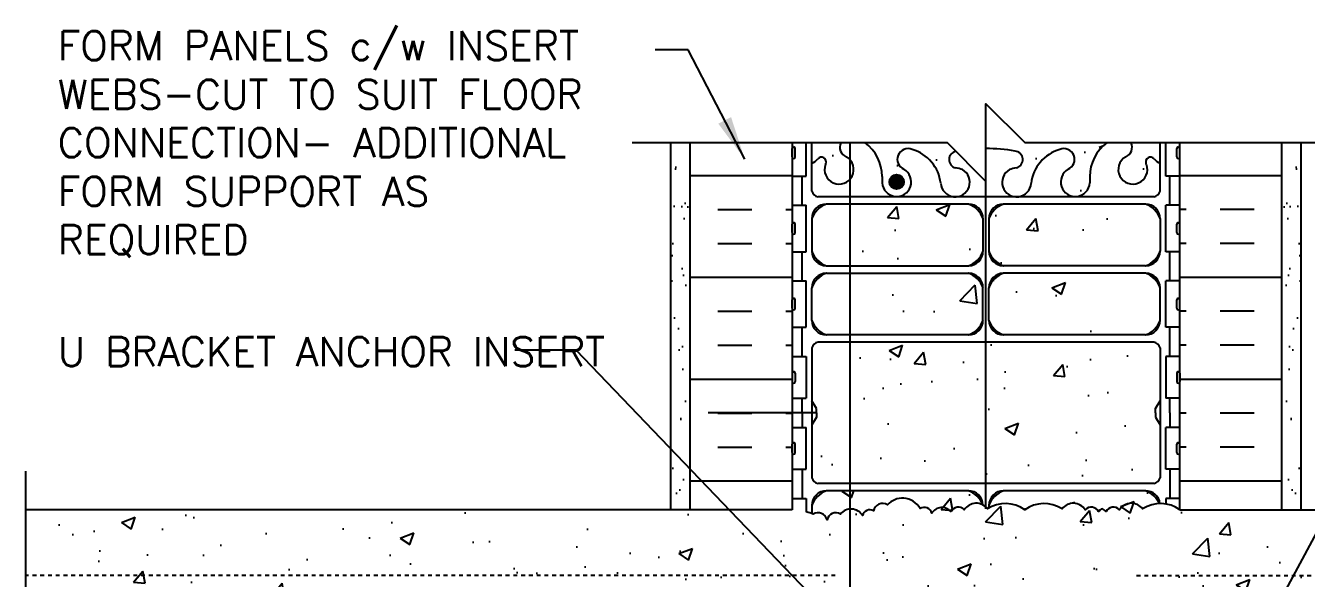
# Model space of a CAD drawing. Header units: inches. Extents: x 323.3 to 374.8, y 143.1 to 211.5.
# Drawn here: x 324.29 to 357.31, y 197.2 to 211.45 of the extents above; entities that cross this region are included whole.
import ezdxf

# ---------------------------------------------------------------- set-up
doc = ezdxf.new("R2010")
doc.units = ezdxf.units.IN
doc.header["$LTSCALE"] = 0.5
doc.header["$MEASUREMENT"] = 0
doc.linetypes.add('HIDDEN2', pattern=[0.1875, 0.125, -0.0625])
for name, color, linetype in [('HATCH', 12, 'Continuous'), ('line25', 2, 'Continuous'), ('LINE3', 3, 'Continuous'), ('LINE50', 5, 'Continuous'), ('LINE9', 9, 'Continuous'), ('TEXT', 4, 'Continuous'), ('Web_Edge', 9, 'Continuous')]:
    doc.layers.add(name, color=color, linetype=linetype)
doc.styles.add('DIM', font='romans.shx', dxfattribs={"width": 0.7})
doc.styles.add('ROMANS', font='romans.shx', dxfattribs={"height": 0.75})
doc.dimstyles.new('ext_12', dxfattribs={"dimscale": 12, "dimtxt": 0.09375, "dimasz": 0.09375, "dimexe": 0.09375, "dimexo": 0.0625, "dimgap": 0.0625, "dimtad": 1, "dimdec": 1, "dimzin": 3, "dimdsep": 46, "dimlunit": 4, "dimtxsty": 'DIM', "dimcen": 0.09, "dimdle": 0.09375, "dimclrt": 4, "dimadec": 0, "dimazin": 0, "dimtfac": 1, "dimtdec": 1, "dimtmove": 2, "dimatfit": 3, "dimfxl": 1, "dimfrac": 2, "dimtolj": 1, "dimtzin": 0, "dimarcsym": 0})
pattern_1 = [(50, (0, 0), (3.5863, -0.31376), [0.375, -4.125]), (355, (0, 0), (-0.693757, 3.76096), [0.3, -3.3]), (100.4514, (0.299, -0.026), (2.892544, 3.4472), [0.3187, -3.50571]), (46.1842, (0, 1), (5.336207, -0.827596), [0.5625, -6.1875]), (96.6356, (0.4447, 0.931), (4.67331, 4.87059), [0.47805, -5.25857]), (351.1842, (0, 1), (4.67331, 4.87059), [0.45, -4.95]), (21, (0.5, 0.75), (2.984535, -2.013094), [0.375, -4.125]), (326, (0.5, 0.75), (1.216577, 3.62575), [0.3, -3.3]), (71.4514, (0.7487, 0.5822), (4.201112, 1.612656), [0.3187, -3.50571]), (37.5, (0, 0), (0.0607993, 1.6644693), [0, -3.26, 0, -3.35, 0, -3.3125]), (7.5, (0, 0), (1.315348, 1.9720586), [0, -1.91, 0, -3.185, 0, -1.2625]), (327.5, (-1.115, 0), (2.669112, -0.1127744), [0, -1.25, 0, -3.9, 0, -5.175]), (317.5, (-1.615, 0), (2.915931, 0.500525), [0, -1.625, 0, -2.59, 0, -3.675])]

msp = doc.modelspace()

# ---------------------------------------------------------------- hatches: boundary and pattern name
at = {"layer": 'HATCH'}
h = msp.add_hatch(dxfattribs=at)
h.set_pattern_fill('AR-CONC', color=256, scale=0.5)
h.set_pattern_definition(pattern_1)
h.paths.add_polyline_path([(347.149, 208.259, -0.30095), (347.885, 207.387, 1.661382), (348.446, 207.739, 0.055617), (348.267, 207.785, -0.789943), (348.273, 208.213), (348.051, 208.435), (345.927, 208.435, -0.237921), (346.374, 207.56), (346.374, 207.395, 1.661382), (346.935, 207.748, -1)])
h.paths.add_polyline_path([(345.452, 208.065, -0.423493), (345.307, 208.435), (344.561, 208.435), (344.561, 207.904, 0.108933), (344.713, 208.017, -0.8344), (344.925, 207.892), (344.913, 207.87, 2.155404)])
h.paths.add_polyline_path([(350.953, 208.259, -1), (351.166, 207.748, 1.661382), (351.728, 207.395), (351.727, 207.56, -0.237921), (352.175, 208.435), (350.051, 208.435), (349.051, 209.435), (349.051, 208.282, -0.049932), (349.801, 208.217, -0.843243), (349.835, 207.785, 0.055617), (349.656, 207.739, 1.661382), (350.217, 207.387, -0.30095)])
h.paths.add_polyline_path([(353.388, 208.017, 0.10894), (353.541, 207.904), (353.541, 208.435), (352.795, 208.435, -0.423493), (352.65, 208.065, 2.155404), (353.188, 207.87), (353.177, 207.892, -0.834375)])
h.paths.add_polyline_path([(353.541, 206.477, 0.225652), (353.166, 206.852), (349.502, 206.852, 0.225652), (349.127, 206.477), (349.127, 205.636, 0.225652), (349.502, 205.261), (353.166, 205.261, 0.225652), (353.541, 205.636)])
h.paths.add_polyline_path([(348.974, 206.477, 0.225652), (348.599, 206.852), (344.936, 206.852, 0.225652), (344.561, 206.477), (344.561, 205.636, 0.225652), (344.936, 205.261), (348.599, 205.261, 0.225652), (348.974, 205.636)])
h.paths.add_polyline_path([(348.974, 204.695, 0.225652), (348.599, 205.07), (344.936, 205.07, 0.225652), (344.561, 204.695), (344.561, 203.855, 0.225652), (344.936, 203.48), (348.599, 203.48, 0.225652), (348.974, 203.855)])
h.paths.add_polyline_path([(353.541, 204.695, 0.225652), (353.166, 205.07), (349.502, 205.07, 0.225652), (349.127, 204.695), (349.127, 203.855, 0.225652), (349.502, 203.48), (353.166, 203.48, 0.225652), (353.541, 203.855)])
h.paths.add_polyline_path([(353.541, 203.144, 0.268138), (353.38, 203.292), (344.722, 203.292, 0.268156), (344.561, 203.144), (344.561, 201.783), (344.681, 201.583), (344.681, 201.47), (344.681, 201.358), (344.561, 201.158), (344.561, 199.796, 0.268156), (344.722, 199.648), (353.38, 199.648, 0.268138), (353.541, 199.796), (353.541, 201.158), (353.421, 201.358), (353.421, 201.47), (353.421, 201.583), (353.541, 201.783)])
h.paths.add_polyline_path([(353.166, 199.461), (349.502, 199.461, 0.225652), (349.127, 199.086), (349.127, 199.018, -0.296803), (350.051, 198.972, -0.310845), (351.012, 198.995, -0.520567), (351.61, 198.973, -0.520567), (351.955, 198.924, -0.122301), (352.053, 198.998, -0.099891), (352.146, 198.924, -0.520567), (352.491, 198.973, -0.520567), (353.09, 198.995, -0.136218), (353.522, 199.133, 0.204309)])
h.paths.add_polyline_path([(348.599, 199.461), (344.936, 199.461, 0.225652), (344.561, 199.086), (344.561, 198.872, -0.011526), (344.595, 198.857, -0.520567), (344.954, 198.713, -0.520567), (345.296, 198.86, -0.520567), (345.869, 198.821, -0.520567), (346.15, 198.942, -0.520567), (346.512, 199.097, -0.230831), (346.93, 199.271, -0.258655), (347.352, 199.002, -0.520567), (347.656, 198.881, -0.520567), (348.146, 198.924, -0.520567), (348.491, 198.973, -0.38976), (348.97, 199.097, 0.220602)])
h = msp.add_hatch(dxfattribs=at)
h.set_pattern_fill('AR-SAND', color=256, scale=0.5, style=0)
h.set_pattern_definition([(142.5, (417.13214, 64.4425), (0.0314967, 0.963412), [0, -0.76, 0, -0.85, 0, -0.8125]), (172.5, (417.1321, 64.4425), (-0.884888, 1.411073), [0, -0.41, 0, -0.685, 0, -0.2625]), (212.5, (417.74714, 64.4425), (-1.557071, 0.0028295), [0, -0.25, 0, -0.9, 0, -1.175]), (222.5, (417.7471, 64.4425), (-1.503063, 0.438838), [0, -0.125, 0, -0.59, 0, -0.675])])
h.paths.add_polyline_path([(340.926, 208.435), (341.426, 208.435), (341.426, 198.97), (341.301, 198.97), (340.926, 198.97)])
h = msp.add_hatch(dxfattribs=at)
h.set_pattern_fill('INSUL', color=256, scale=7, style=0)
h.set_pattern_definition([(0, (-2582.111, -204.5371), (0, 2.625), []), (0, (-2582.111, -203.6621), (0, 2.625), [0.875, -0.875]), (0, (-2582.111, -202.7871), (0, 2.625), [0.875, -0.875])])
h.paths.add_polyline_path([(344.051, 194.97), (341.426, 194.97), (341.426, 192.472), (341.863, 192.472), (341.863, 192.972), (343.363, 192.972), (343.363, 192.472), (344.051, 192.472)])
h.paths.add_polyline_path([(341.426, 198.97), (344.051, 198.97), (344.051, 208.31), (343.926, 208.435), (341.426, 208.435)])
h = msp.add_hatch(dxfattribs=at)
h.set_pattern_fill('INSUL', color=256, scale=7, style=0)
h.set_pattern_definition([(180, (3280.2123, -204.5371), (0, 2.625), []), (180, (3280.2123, -203.6621), (0, 2.625), [0.875, -0.875]), (180, (3280.2123, -202.7871), (0, 2.625), [0.875, -0.875])])
h.paths.add_polyline_path([(354.051, 198.97), (356.676, 198.97), (356.676, 208.435), (354.051, 208.435)])
h = msp.add_hatch(dxfattribs=at)
h.set_pattern_fill('AR-SAND', color=256, scale=0.5, style=0)
h.set_pattern_definition([(37.5, (280.9693, 64.4425), (-0.0314967, 0.963412), [0, -0.76, 0, -0.85, 0, -0.8125]), (7.5, (280.9693, 64.4425), (0.884888, 1.411073), [0, -0.41, 0, -0.685, 0, -0.2625]), (327.5, (280.3543, 64.4425), (1.557071, 0.0028295), [0, -0.25, 0, -0.9, 0, -1.175]), (317.5, (280.3543, 64.4425), (1.503063, 0.438838), [0, -0.125, 0, -0.59, 0, -0.675])])
h.paths.add_polyline_path([(357.176, 208.435), (356.676, 208.435), (356.676, 198.97), (356.801, 198.97), (357.176, 198.97)])
h = msp.add_hatch(dxfattribs=at)
h.set_pattern_fill('AR-CONC', color=256, scale=0.5)
h.set_pattern_definition(pattern_1)
h.paths.add_polyline_path([(354.75, 196.47), (356.75, 196.47), (357.45, 194.97), (360.45, 194.97), (361.149, 196.47), (363.149, 196.47), (363.849, 194.97), (366.849, 194.97), (367.548, 196.47), (369.548, 196.47), (370.247, 194.97), (373.247, 194.97), (373.813, 196.183), (373.813, 198.97), (354.051, 198.97), (354.051, 198.972, 0.310845), (353.09, 198.995, 0.520567), (352.491, 198.973, 0.520567), (352.146, 198.924, 0.099891), (352.053, 198.998, 0.122301), (351.955, 198.924, 0.520567), (351.61, 198.973, 0.520567), (351.012, 198.995, 0.310845), (350.051, 198.972, 0.310845), (349.09, 198.995, 0.520567), (348.491, 198.973, 0.520567), (348.146, 198.924, 0.520567), (347.656, 198.881, 0.520567), (347.352, 199.002, 0.258655), (346.93, 199.271, 0.230831), (346.512, 199.097, 0.520567), (346.15, 198.942, 0.520567), (345.869, 198.821, 0.520567), (345.296, 198.86, 0.520567), (344.954, 198.713, 0.520567), (344.595, 198.857, 0.058158), (344.416, 198.916), (344.416, 199.265), (344.051, 199.265), (344.051, 198.97), (324.288, 198.97), (324.288, 196.183), (324.854, 194.97), (327.854, 194.97), (328.553, 196.47), (330.553, 196.47), (331.253, 194.97), (334.253, 194.97), (334.952, 196.47), (336.952, 196.47), (337.652, 194.97), (340.652, 194.97), (341.351, 196.47), (343.351, 196.47), (344.051, 194.97), (344.426, 194.97), (346.276, 194.968), (346.276, 194.97), (354.051, 194.97)])
h.paths.add_polyline_path([(346.276, 194.47), (344.416, 194.47), (344.416, 192.968), (346.276, 192.968)])
h.paths.add_polyline_path([(346.276, 194.921), (344.416, 194.921), (344.416, 194.47), (346.276, 194.47)])
h.paths.add_polyline_path([(346.276, 192.968), (344.416, 192.968), (344.416, 192.468), (346.276, 192.468)])
h.paths.add_polyline_path([(344.416, 194.921), (346.051, 194.921), (346.051, 194.968), (344.051, 194.97), (344.051, 194.47), (344.416, 194.47)])
h.paths.add_polyline_path([(344.416, 194.47), (344.051, 194.47), (344.051, 192.968), (344.416, 192.968)])
h.paths.add_polyline_path([(344.416, 192.968), (344.051, 192.968), (344.051, 192.468), (344.416, 192.468)])
h.paths.add_polyline_path([(344.416, 192.468), (344.051, 192.468), (344.051, 192.208), (344.416, 192.208)])
h.paths.add_polyline_path([(346.051, 192.208), (344.416, 192.208), (344.051, 192.208), (344.051, 190.47, 0.088416), (344.197, 190.373), (344.287, 190.373), (344.287, 190.331, -0.249069), (344.397, 190.124), (344.397, 190.057, -0.414214), (344.334, 189.994), (344.287, 189.994), (344.287, 189.924), (344.392, 189.924, 0.231736), (344.749, 190.075, -0.8344), (344.961, 189.95), (344.949, 189.928, 2.155404), (345.488, 190.123, -1), (345.701, 190.634, -0.094472), (346.051, 190.421)])
h.paths.add_polyline_path([(348.792, 192.208), (346.051, 192.208), (346.051, 190.421, -0.210561), (346.41, 189.618), (346.41, 189.453, 1.661382), (346.971, 189.805, -1), (347.185, 190.317, -0.30095), (347.921, 189.444, 1.661382), (348.482, 189.797, 0.055617), (348.303, 189.843, -0.843243), (348.337, 190.275, -0.030385), (348.792, 190.332)])
h.paths.add_polyline_path([(354.051, 192.208), (349.292, 192.208), (349.292, 190.333, -0.031541), (349.765, 190.275, -0.843243), (349.799, 189.843, 0.055617), (349.62, 189.797, 1.661382), (350.181, 189.444, -0.30095), (350.917, 190.317, -1), (351.13, 189.805, 1.661382), (351.692, 189.453), (351.691, 189.618, -0.311223), (352.4, 190.634, -1), (352.614, 190.123, 2.155404), (353.152, 189.928), (353.141, 189.95, -0.834375), (353.352, 190.075, 0.23174), (353.71, 189.924), (353.815, 189.924), (353.815, 189.994), (353.767, 189.994, -0.414214), (353.705, 190.057), (353.705, 190.124, -0.249069), (353.815, 190.331), (353.815, 190.373), (353.905, 190.373, 0.08841), (354.051, 190.47)])
h.paths.add_polyline_path([(354.051, 186.278, 0.08841), (353.905, 186.375), (353.815, 186.375), (353.815, 186.417, -0.249069), (353.705, 186.624), (353.705, 186.692, -0.414214), (353.767, 186.754), (353.815, 186.754), (353.815, 186.824), (353.71, 186.824, -0.155529), (353.534, 186.958, 0.180914), (353.116, 187.269), (351.536, 187.622, 0.054974), (351.209, 187.658), (349.051, 187.658), (346.893, 187.658, 0.054974), (346.566, 187.622), (344.985, 187.269, 0.180914), (344.567, 186.958, -0.155529), (344.392, 186.824), (344.287, 186.824), (344.287, 186.754), (344.334, 186.754, -0.414214), (344.397, 186.692), (344.397, 186.624, -0.249069), (344.287, 186.417), (344.287, 186.375), (344.197, 186.375, 0.088416), (344.051, 186.278), (344.051, 180.663, 0.088416), (344.197, 180.565), (344.287, 180.565), (344.287, 180.523, -0.249069), (344.397, 180.316), (344.397, 180.249, -0.414214), (344.334, 180.186), (344.287, 180.186), (344.287, 180.116), (344.392, 180.116, -0.155529), (344.567, 179.982, 0.180914), (344.985, 179.671), (346.566, 179.318, 0.054974), (346.893, 179.282), (349.051, 179.282), (351.209, 179.282, 0.054974), (351.536, 179.318), (353.116, 179.671, 0.180914), (353.534, 179.982, -0.155529), (353.71, 180.116), (353.815, 180.116), (353.815, 180.186), (353.767, 180.186, -0.414214), (353.705, 180.249), (353.705, 180.316, -0.249069), (353.815, 180.523), (353.815, 180.565), (353.905, 180.565, 0.08841), (354.051, 180.663)])
h.paths.add_polyline_path([(354.051, 176.47, 0.08841), (353.905, 176.568), (353.815, 176.568), (353.815, 176.609, -0.249069), (353.705, 176.816), (353.705, 176.884, -0.414214), (353.767, 176.946), (353.815, 176.946), (353.815, 177.016), (353.71, 177.016, 0.231736), (353.352, 176.865, -0.8344), (353.141, 176.991), (353.152, 177.012, 2.155404), (352.614, 176.818, -1), (352.4, 176.307, -0.311223), (351.691, 177.323), (351.692, 177.488, 1.661382), (351.13, 177.135, -1), (350.917, 176.624, -0.30095), (350.181, 177.496, 1.661382), (349.62, 177.143, 0.055617), (349.799, 177.098, -0.843243), (349.765, 176.666, -0.047544), (349.051, 176.601, -0.047544), (348.337, 176.666, -0.843243), (348.303, 177.098, 0.055617), (348.482, 177.143, 1.661382), (347.921, 177.496, -0.30095), (347.185, 176.624, -1), (346.971, 177.135, 1.661382), (346.41, 177.488), (346.41, 177.323, -0.311223), (345.701, 176.307, -1), (345.488, 176.818, 2.155404), (344.949, 177.012), (344.961, 176.991, -0.834375), (344.749, 176.865, 0.23174), (344.392, 177.016), (344.287, 177.016), (344.287, 176.946), (344.334, 176.946, -0.414214), (344.397, 176.884), (344.397, 176.816, -0.249069), (344.287, 176.609), (344.287, 176.568), (344.197, 176.568, 0.088416), (344.051, 176.47), (344.051, 174.47), (344.051, 172.47, 0.088416), (344.197, 172.373), (344.287, 172.373), (344.287, 172.331, -0.249069), (344.397, 172.124), (344.397, 172.057, -0.414214), (344.334, 171.994), (344.287, 171.994), (344.287, 171.924), (344.392, 171.924, 0.231736), (344.749, 172.075, -0.8344), (344.961, 171.95), (344.949, 171.928, 2.155404), (345.488, 172.123, -1), (345.701, 172.634, -0.311223), (346.41, 171.618), (346.41, 171.453, 1.661382), (346.971, 171.805, -1), (347.185, 172.317, -0.30095), (347.921, 171.444, 1.661382), (348.482, 171.797, 0.055617), (348.303, 171.843, -0.843243), (348.337, 172.275, -0.047544), (349.051, 172.34, -0.047544), (349.765, 172.275, -0.843243), (349.799, 171.843, 0.055617), (349.62, 171.797, 1.661382), (350.181, 171.444, -0.30095), (350.917, 172.317, -1), (351.13, 171.805, 1.661382), (351.692, 171.453), (351.691, 171.618, -0.311223), (352.4, 172.634, -1), (352.614, 172.123, 2.155404), (353.152, 171.928), (353.141, 171.95, -0.834375), (353.352, 172.075, 0.23174), (353.71, 171.924), (353.815, 171.924), (353.815, 171.994), (353.767, 171.994, -0.414214), (353.705, 172.057), (353.705, 172.124, -0.249069), (353.815, 172.331), (353.815, 172.373), (353.905, 172.373, 0.08841), (354.051, 172.47), (354.051, 174.47)])
h.paths.add_polyline_path([(354.051, 168.278, 0.08841), (353.905, 168.375), (353.815, 168.375), (353.815, 168.417, -0.249069), (353.705, 168.624), (353.705, 168.692, -0.414214), (353.767, 168.754), (353.815, 168.754), (353.815, 168.824), (353.71, 168.824, -0.155529), (353.534, 168.958, 0.180914), (353.116, 169.269), (351.536, 169.622, 0.054974), (351.209, 169.658), (349.051, 169.658), (346.893, 169.658, 0.054974), (346.566, 169.622), (344.985, 169.269, 0.180914), (344.567, 168.958, -0.155529), (344.392, 168.824), (344.287, 168.824), (344.287, 168.754), (344.334, 168.754, -0.414214), (344.397, 168.692), (344.397, 168.624, -0.249069), (344.287, 168.417), (344.287, 168.375), (344.197, 168.375, 0.088416), (344.051, 168.278), (344.051, 165.47), (348.254, 165.47), (349.254, 164.47), (349.254, 166.47), (350.254, 165.47), (354.051, 165.47)])
at = {"layer": 'LINE3'}
msp.add_hatch(color=256, dxfattribs=at).paths.add_polyline_path([(346.56, 207.423, 1), (346.935, 207.423, 1)])

# ---------------------------------------------------------------- linework, layer by layer
at = {"layer": 'HATCH'}
msp.add_line((344.671, 201.47), (341.889, 201.47), dxfattribs=at)
msp.add_lwpolyline([(354.051, 198.972, 0.310845), (353.09, 198.995, 0.520567), (352.491, 198.973, 0.520567), (352.146, 198.924, 0.099891), (352.053, 198.998, 0.122301), (351.955, 198.924, 0.520567), (351.61, 198.973, 0.520567), (351.012, 198.995, 0.310845), (350.051, 198.972, 0.310845), (349.09, 198.995, 0.520567), (348.491, 198.973, 0.520567), (348.146, 198.924, 0.520567), (347.656, 198.881, 0.520567), (347.352, 199.002, 0.258655), (346.93, 199.271, 0.230831), (346.512, 199.097, 0.520567), (346.15, 198.942, 0.520567), (345.869, 198.821, 0.520567), (345.296, 198.86, 0.520567), (344.954, 198.713, 0.520567), (344.595, 198.857, 0.058158), (344.416, 198.916)], format="xyb", dxfattribs=at)
at = {"layer": 'line25'}
for p, q in [((344.051, 208.435), (344.051, 198.97)), ((344.416, 207.575), (344.416, 208.435)), ((353.686, 207.575), (353.686, 208.435)), ((354.051, 198.97), (354.051, 208.435)), ((344.051, 207.575), (344.416, 207.575)), ((354.051, 207.575), (353.686, 207.575)), ((344.051, 206.825), (344.416, 206.825)), ((344.416, 205.625), (344.416, 206.825)), ((354.051, 206.825), (353.686, 206.825)), ((353.686, 205.625), (353.686, 206.825)), ((344.051, 205.625), (344.416, 205.625)), ((354.051, 205.625), (353.686, 205.625)), ((344.051, 204.875), (344.416, 204.875)), ((344.416, 203.675), (344.416, 204.875)), ((354.051, 204.875), (353.686, 204.875)), ((353.686, 203.675), (353.686, 204.875)), ((344.051, 203.675), (344.416, 203.675)), ((354.051, 203.675), (353.686, 203.675)), ((344.051, 202.925), (344.416, 202.925)), ((344.416, 202.925), (344.416, 201.845)), ((354.051, 202.925), (353.686, 202.925)), ((353.686, 202.925), (353.686, 201.845)), ((344.051, 201.845), (344.416, 201.845)), ((354.051, 201.845), (353.686, 201.845)), ((344.051, 201.095), (344.416, 201.095)), ((344.416, 200.015), (344.416, 201.095)), ((354.051, 201.095), (353.686, 201.095)), ((353.686, 200.015), (353.686, 201.095)), ((344.051, 200.015), (344.416, 200.015)), ((354.051, 200.015), (353.686, 200.015)), ((344.051, 199.265), (344.416, 199.265)), ((344.416, 199.265), (344.416, 198.916)), ((354.051, 199.265), (353.686, 199.265)), ((353.686, 199.265), (353.686, 199.123)), ((344.051, 198.97), (324.288, 198.97)), ((354.051, 198.97), (373.813, 198.97))]:
    msp.add_line(p, q, dxfattribs=at)
at = {"layer": 'LINE3'}
for p, q in [((345.551, 194.921), (345.551, 208.433)), ((349.051, 198.999), (349.051, 207.435))]:
    msp.add_line(p, q, dxfattribs=at)
msp.add_circle((346.748, 207.423), 0.188, dxfattribs=at)
at = {"layer": 'LINE50'}
for p, q in [((341.426, 198.97), (341.426, 208.435)), ((356.676, 198.97), (356.676, 208.435))]:
    msp.add_line(p, q, dxfattribs=at)
at = {"layer": 'LINE9'}
for p, q in [((340.926, 198.97), (340.926, 208.435)), ((357.176, 198.97), (357.176, 208.435)), ((344.051, 208.065), (344.051, 208.285)), ((344.051, 208.23), (344.051, 208.23)), ((344.051, 208.12), (344.051, 208.12)), ((344.091, 208.325), (344.091, 208.325)), ((344.131, 208.065), (344.131, 208.285)), ((353.971, 208.065), (353.971, 208.285)), ((354.011, 208.325), (354.011, 208.325)), ((354.051, 208.065), (354.051, 208.285)), ((354.051, 208.23), (354.051, 208.23)), ((354.051, 208.12), (354.051, 208.12)), ((344.091, 208.025), (344.091, 208.025)), ((354.011, 208.025), (354.011, 208.025)), ((344.051, 206.115), (344.051, 206.335)), ((344.051, 206.28), (344.051, 206.28)), ((344.051, 206.17), (344.051, 206.17)), ((344.091, 206.375), (344.091, 206.375)), ((344.091, 206.075), (344.091, 206.075)), ((344.131, 206.115), (344.131, 206.335)), ((353.971, 206.115), (353.971, 206.335)), ((354.011, 206.375), (354.011, 206.375)), ((354.011, 206.075), (354.011, 206.075)), ((354.051, 206.115), (354.051, 206.335)), ((354.051, 206.28), (354.051, 206.28)), ((354.051, 206.17), (354.051, 206.17)), ((344.091, 204.425), (344.091, 204.425)), ((354.011, 204.425), (354.011, 204.425)), ((344.051, 204.165), (344.051, 204.385)), ((344.051, 204.33), (344.051, 204.33)), ((344.051, 204.22), (344.051, 204.22)), ((344.091, 204.125), (344.091, 204.125)), ((344.131, 204.165), (344.131, 204.385)), ((353.971, 204.165), (353.971, 204.385)), ((354.011, 204.125), (354.011, 204.125)), ((354.051, 204.165), (354.051, 204.385)), ((354.051, 204.33), (354.051, 204.33)), ((354.051, 204.22), (354.051, 204.22)), ((344.051, 202.495), (344.051, 202.275)), ((344.051, 202.44), (344.051, 202.44)), ((344.091, 202.535), (344.091, 202.535)), ((344.131, 202.495), (344.131, 202.275)), ((353.971, 202.495), (353.971, 202.275)), ((354.011, 202.535), (354.011, 202.535)), ((354.051, 202.495), (354.051, 202.275)), ((354.051, 202.44), (354.051, 202.44)), ((344.051, 202.33), (344.051, 202.33)), ((344.091, 202.235), (344.091, 202.235)), ((354.011, 202.235), (354.011, 202.235)), ((354.051, 202.33), (354.051, 202.33)), ((344.051, 200.445), (344.051, 200.665)), ((344.051, 200.61), (344.051, 200.61)), ((344.051, 200.5), (344.051, 200.5)), ((344.091, 200.705), (344.091, 200.705)), ((344.131, 200.445), (344.131, 200.665)), ((353.971, 200.445), (353.971, 200.665)), ((354.011, 200.705), (354.011, 200.705)), ((354.051, 200.445), (354.051, 200.665)), ((354.051, 200.61), (354.051, 200.61)), ((354.051, 200.5), (354.051, 200.5)), ((344.091, 200.405), (344.091, 200.405)), ((354.011, 200.405), (354.011, 200.405)), ((324.288, 199.97), (324.288, 191.97))]:
    msp.add_line(p, q, dxfattribs=at)
at = {"layer": 'LINE9', "linetype": 'HIDDEN2'}
for p, q in [((345.166, 197.279), (324.288, 197.279)), ((352.936, 197.279), (373.813, 197.279))]:
    msp.add_line(p, q, dxfattribs=at)
at = {"layer": 'LINE9'}
msp.add_lwpolyline([(339.926, 208.435), (348.051, 208.435), (349.051, 207.435), (349.051, 209.435), (350.051, 208.435), (358.176, 208.435)], dxfattribs=at)
for centre, start, end in [((344.091, 208.285), 90, 180), ((344.091, 208.065), 180, 270), ((344.091, 208.285), 360, 90), ((344.091, 208.065), 270, 0), ((354.011, 208.285), 90, 180), ((354.011, 208.065), 180, 270), ((354.011, 208.285), 0, 90), ((354.011, 208.065), 270, 0), ((344.091, 206.335), 90, 180), ((344.091, 206.115), 180, 270), ((344.091, 206.335), 360, 90), ((344.091, 206.115), 270, 0), ((354.011, 206.335), 90, 180), ((354.011, 206.115), 180, 270), ((354.011, 206.335), 0, 90), ((354.011, 206.115), 270, 0), ((344.091, 204.385), 90, 180), ((344.091, 204.385), 360, 90), ((354.011, 204.385), 90, 180), ((354.011, 204.385), 0, 90), ((344.091, 204.165), 180, 270), ((344.091, 204.165), 270, 0), ((354.011, 204.165), 180, 270), ((354.011, 204.165), 270, 0), ((344.091, 202.495), 90, 180), ((344.091, 202.495), 0, 90), ((354.011, 202.495), 90, 180), ((354.011, 202.495), 360, 90), ((344.091, 202.275), 180, 270), ((344.091, 202.275), 270, 0), ((354.011, 202.275), 180, 270), ((354.011, 202.275), 270, 0), ((344.091, 200.665), 90, 180), ((344.091, 200.665), 360, 90), ((354.011, 200.665), 90, 180), ((354.011, 200.665), 0, 90), ((344.091, 200.445), 180, 270), ((344.091, 200.445), 270, 0), ((354.011, 200.445), 180, 270), ((354.011, 200.445), 270, 0)]:
    msp.add_arc(centre, 0.04, start, end, dxfattribs=at)
at = {"layer": 'Web_Edge'}
for p, q in [((344.561, 207.187), (344.561, 208.435)), ((353.541, 207.187), (353.541, 208.435)), ((344.913, 207.87), (344.925, 207.892)), ((353.188, 207.87), (353.177, 207.892)), ((346.374, 207.56), (346.374, 207.395)), ((351.727, 207.56), (351.728, 207.395)), ((353.38, 207.039), (344.722, 207.039)), ((348.599, 206.852), (344.936, 206.852)), ((353.166, 206.852), (349.502, 206.852)), ((344.561, 206.477), (344.561, 205.636)), ((348.974, 206.477), (348.974, 205.636)), ((349.127, 206.478), (349.127, 205.637)), ((353.541, 206.477), (353.541, 205.636)), ((344.936, 205.261), (348.599, 205.261)), ((353.166, 205.261), (349.502, 205.261)), ((344.936, 205.07), (348.599, 205.07)), ((353.166, 205.07), (349.502, 205.07)), ((344.561, 203.855), (344.561, 204.695)), ((348.974, 203.855), (348.974, 204.695)), ((349.127, 203.854), (349.127, 204.695)), ((353.541, 203.855), (353.541, 204.695)), ((348.599, 203.48), (344.936, 203.48)), ((353.166, 203.48), (349.502, 203.48)), ((344.561, 203.144), (344.561, 199.796)), ((353.38, 203.292), (344.722, 203.292)), ((353.541, 203.144), (353.541, 199.796)), ((344.681, 201.583), (344.561, 201.783)), ((344.681, 201.583), (344.561, 201.783)), ((353.421, 201.583), (353.541, 201.783)), ((353.421, 201.583), (353.541, 201.783)), ((344.681, 201.47), (344.681, 201.583)), ((344.681, 201.47), (344.681, 201.583)), ((344.681, 201.47), (344.681, 201.358)), ((344.681, 201.47), (344.681, 201.358)), ((353.421, 201.47), (353.421, 201.583)), ((353.421, 201.47), (353.421, 201.583)), ((353.421, 201.47), (353.421, 201.358)), ((353.421, 201.47), (353.421, 201.358)), ((344.681, 201.358), (344.561, 201.158)), ((344.681, 201.358), (344.561, 201.158)), ((353.421, 201.358), (353.541, 201.158)), ((353.421, 201.358), (353.541, 201.158)), ((353.38, 199.648), (344.722, 199.648)), ((348.599, 199.461), (344.936, 199.461)), ((353.166, 199.461), (349.502, 199.461)), ((344.561, 199.086), (344.561, 198.872)), ((349.127, 199.087), (349.127, 199.018))]:
    msp.add_line(p, q, dxfattribs=at)
for points in [[(344.051, 208.341), (344.051, 201.47)], [(344.311, 206.825), (344.311, 207.575)], [(353.791, 206.825), (353.791, 207.575)], [(344.311, 204.875), (344.311, 205.625)], [(353.791, 204.875), (353.791, 205.625)], [(344.311, 202.925), (344.311, 203.675)], [(353.791, 202.925), (353.791, 203.675)], [(344.311, 201.47), (344.311, 201.845)], [(353.791, 201.47), (353.791, 201.845)], [(344.311, 201.47), (344.311, 201.095)], [(353.791, 201.47), (353.791, 201.095)], [(344.311, 200.015), (344.311, 199.265)], [(353.791, 200.015), (353.791, 199.265)]]:
    msp.add_lwpolyline(points, dxfattribs=at)
for centre, radius, start, end in [((345.559, 208.32), 0.277, 155.5106, 247.32), ((345.283, 207.554), 1.092, 0.3332, 53.8653), ((352.819, 207.554), 1.092, 126.1347, 179.6668), ((352.543, 208.32), 0.277, 292.68, 24.4894), ((344.808, 207.935), 0.125, 339.6243, 138.9873), ((345.265, 207.74), 0.375, 159.6243, 60.0685), ((347.042, 208.003), 0.277, 67.32, 247.32), ((346.858, 207.267), 1.034, 6.6669, 73.6635), ((348.321, 207.998), 0.22, 102.5127, 255.7396), ((349.104, 204.505), 3.777, 79.3725, 90.8066), ((349.781, 207.998), 0.22, 284.2604, 84.8165), ((351.244, 207.267), 1.034, 106.3365, 173.3331), ((351.06, 208.003), 0.277, 292.68, 112.68), ((352.837, 207.74), 0.375, 119.9315, 20.3757), ((353.294, 207.935), 0.125, 41.0127, 200.3757), ((344.38, 208.307), 0.441, 294.1187, 318.9873), ((346.748, 207.423), 0.375, 184.2448, 60.0685), ((348.259, 207.414), 0.375, 184.2448, 60.0685), ((348.152, 206.959), 0.834, 69.3729, 82.1063), ((349.843, 207.414), 0.375, 119.9315, 355.7552), ((349.949, 206.959), 0.834, 97.8937, 110.6271), ((351.354, 207.423), 0.375, 119.9315, 355.7552), ((353.721, 208.307), 0.441, 221.0127, 245.8818), ((344.769, 207.253), 0.219, 197.3882, 257.4322), ((353.332, 207.253), 0.219, 282.5678, 342.6083), ((345.143, 206.27), 0.617, 109.5682, 160.4318), ((344.936, 206.477), 0.375, 90, 180), ((348.393, 206.27), 0.617, 19.5682, 70.4318), ((348.599, 206.477), 0.375, 360, 90), ((349.709, 206.27), 0.617, 109.5682, 160.4318), ((349.502, 206.477), 0.375, 90, 180), ((352.959, 206.27), 0.617, 19.5682, 70.4318), ((353.166, 206.477), 0.375, 360, 90), ((345.143, 205.843), 0.617, 199.5682, 250.4318), ((344.936, 205.636), 0.375, 180, 270), ((348.393, 205.843), 0.617, 289.5682, 340.4318), ((348.599, 205.636), 0.375, 270, 0), ((349.709, 205.843), 0.617, 199.5682, 250.4318), ((349.502, 205.636), 0.375, 180, 270), ((352.959, 205.843), 0.617, 289.5682, 340.4318), ((353.166, 205.636), 0.375, 270, 0), ((345.143, 204.489), 0.617, 109.5682, 160.4318), ((344.936, 204.695), 0.375, 90, 180), ((348.393, 204.489), 0.617, 19.5682, 70.4318), ((348.599, 204.695), 0.375, 360, 90), ((349.709, 204.489), 0.617, 109.5682, 160.4318), ((349.502, 204.695), 0.375, 90, 180), ((352.959, 204.489), 0.617, 19.5682, 70.4318), ((353.166, 204.695), 0.375, 360, 90), ((345.143, 204.061), 0.617, 199.5682, 250.4318), ((344.936, 203.855), 0.375, 180, 270), ((348.393, 204.061), 0.617, 289.5682, 340.4318), ((348.599, 203.855), 0.375, 270, 0), ((349.709, 204.061), 0.617, 199.5682, 250.4318), ((349.502, 203.855), 0.375, 180, 270), ((352.959, 204.061), 0.617, 289.5682, 340.4318), ((353.166, 203.855), 0.375, 270, 0), ((344.769, 203.079), 0.219, 102.5678, 162.612), ((353.332, 203.079), 0.219, 17.3917, 77.4322), ((344.769, 199.862), 0.219, 197.388, 257.4322), ((353.332, 199.862), 0.219, 282.5678, 342.6083), ((345.143, 198.879), 0.617, 109.5682, 160.4318), ((344.936, 199.086), 0.375, 90, 180), ((348.393, 198.879), 0.617, 20.6705, 70.4318), ((348.599, 199.086), 0.375, 1.375, 90), ((349.709, 198.879), 0.617, 109.5682, 160.4318), ((349.502, 199.086), 0.375, 90, 180), ((352.959, 198.879), 0.617, 24.2432, 70.4318), ((353.166, 199.086), 0.375, 7.2281, 90)]:
    msp.add_arc(centre, radius, start, end, dxfattribs=at)

# ---------------------------------------------------------------- texts
at = {"layer": 'TEXT', "char_height": 0.75, "attachment_point": 1, "style": 'ROMANS'}
for s, insert, width in [('FORM PANELS c/w INSERT WEBS-CUT TO SUIT FLOOR CONNECTION- ADDITIONAL FORM SUPPORT AS REQUIRED', (325.12, 211.308), 16.11098), ('U BRACKET ANCHOR INSERT', (325.12, 203.425), 13.68504)]:
    msp.add_mtext(s, dxfattribs=dict(at, insert=insert, width=width))

# ---------------------------------------------------------------- leaders
at = {"layer": 'TEXT'}
for points in [[(342.831, 208.01), (341.373, 210.826), (340.52, 210.826)], [(355.488, 194.487), (361.167, 205.076), (364.257, 205.076)], [(346.276, 194.968), (338.488, 203.09), (336.899, 203.09)]]:
    msp.add_leader(points, dimstyle='ext_12', override={"dimgap": 0.0625, "dimtad": 0}, dxfattribs=at)

doc.saveas('drawing.dxf')
